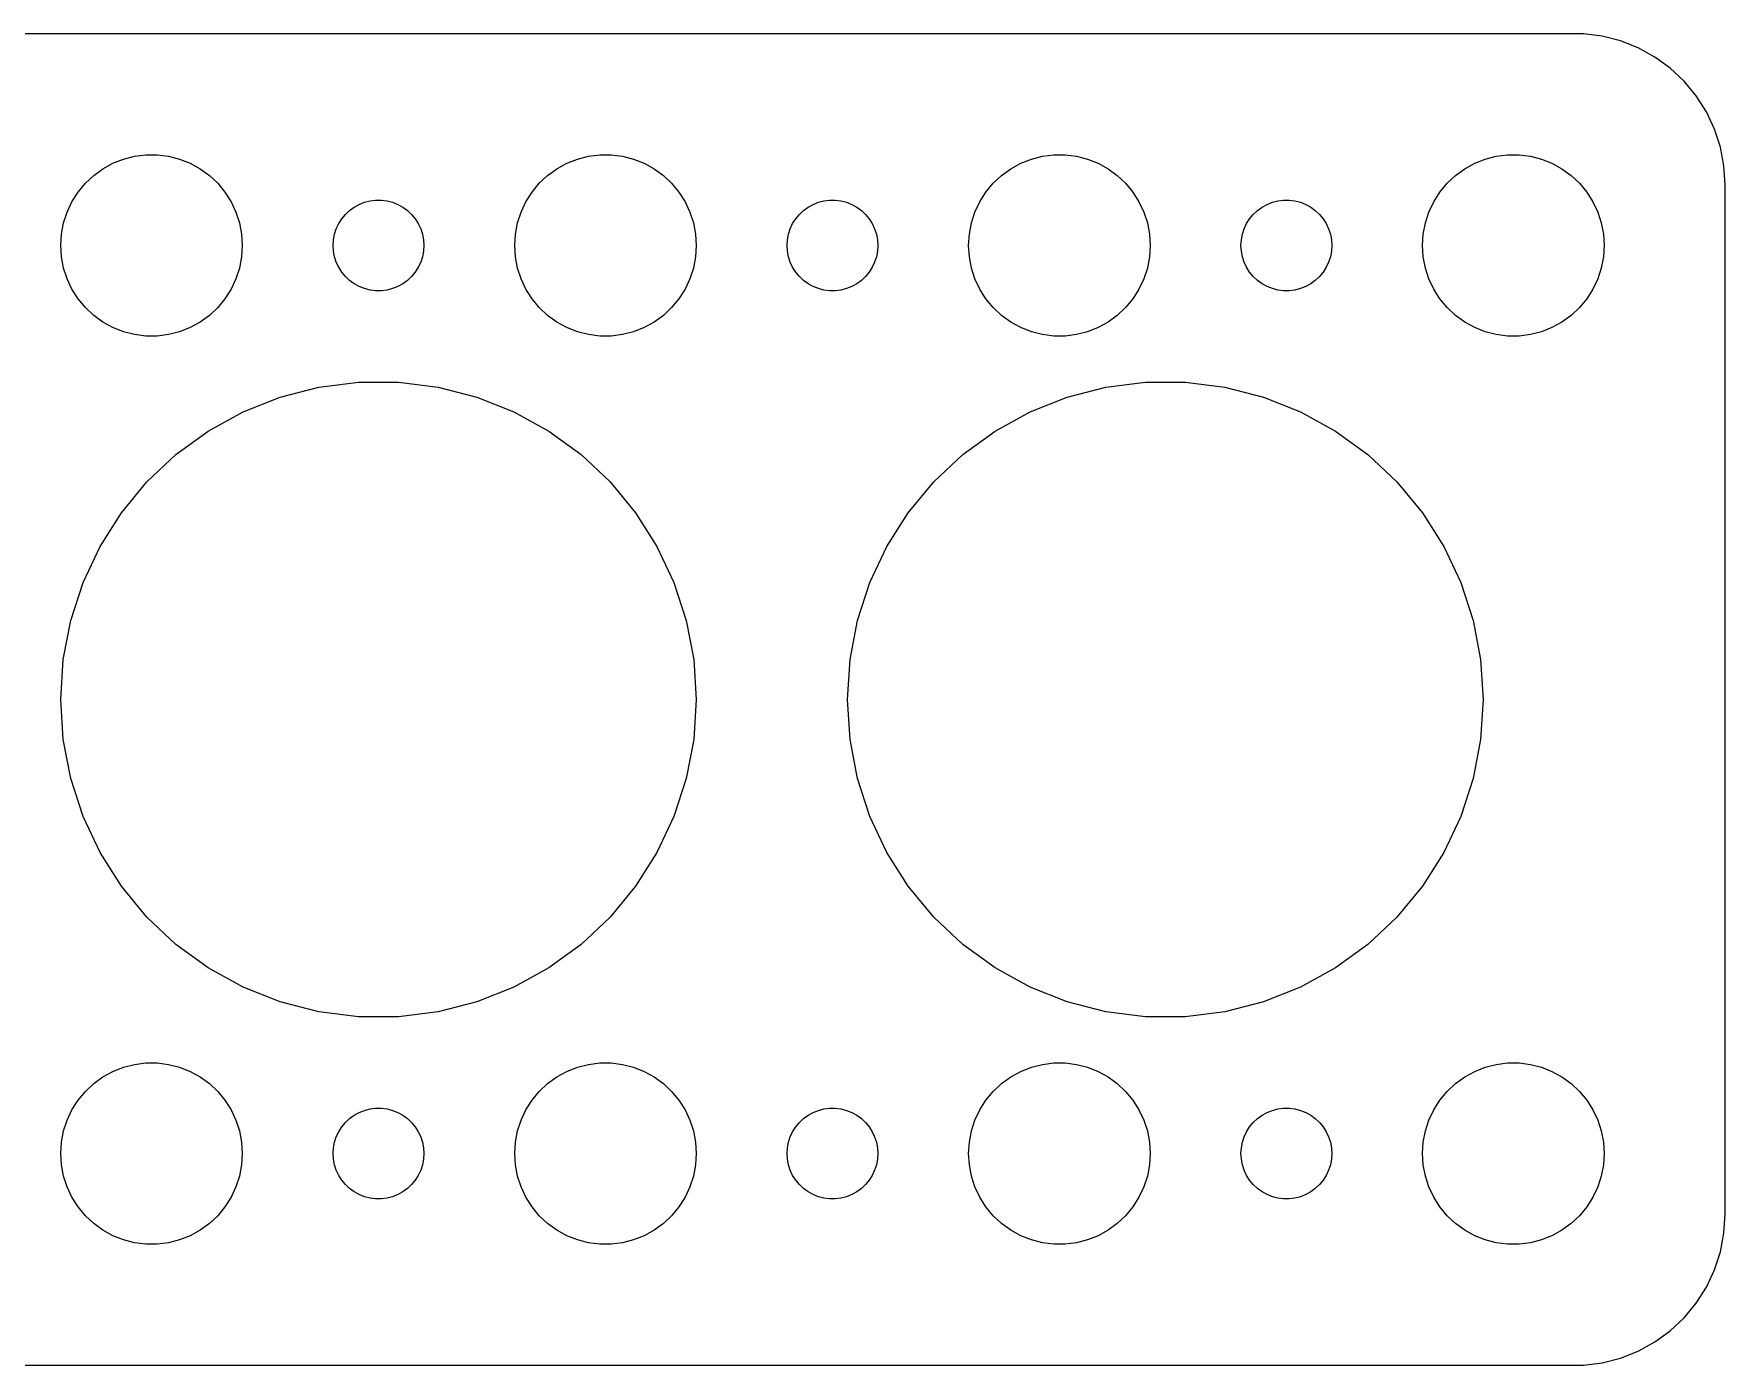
# Model space of a CAD drawing. Header units: metres. Extents: x -44.5 to 44.5, y 32 to 76.
# Drawn here: x -11.4 to 44.5, y 32 to 76 of the extents above; entities that cross this region are included whole.
import ezdxf

# ---------------------------------------------------------------- set-up
doc = ezdxf.new("R2010")
doc.units = ezdxf.units.M

msp = doc.modelspace()

# ---------------------------------------------------------------- linework, layer by layer
for p, q in [((39.8139, 75.9901), (-39.8139, 75.9901)), ((40.4369, 75.9114), (39.8139, 75.9901)), ((41.0451, 75.7553), (40.4369, 75.9114)), ((41.6289, 75.5241), (41.0451, 75.7553)), ((42.1791, 75.2216), (41.6289, 75.5241)), ((42.6871, 74.8526), (42.1791, 75.2216)), ((43.1448, 74.4227), (42.6871, 74.8526)), ((43.5451, 73.9389), (43.1448, 74.4227)), ((43.8815, 73.4088), (43.5451, 73.9389)), ((44.1489, 72.8406), (43.8815, 73.4088)), ((44.3429, 72.2434), (44.1489, 72.8406)), ((44.4606, 71.6267), (44.3429, 72.2434)), ((-9.10747, 71.533), (-8.77733, 71.7145)), ((-8.77733, 71.7145), (-8.42705, 71.8532)), ((-8.42705, 71.8532), (-8.06213, 71.9469)), ((-8.06213, 71.9469), (-7.68837, 71.9941)), ((-7.68837, 71.9941), (-7.31161, 71.9941)), ((-7.31161, 71.9941), (-6.93785, 71.9469)), ((-6.93785, 71.9469), (-6.57294, 71.8532)), ((-6.57294, 71.8532), (-6.22266, 71.7145)), ((-6.22266, 71.7145), (-5.89252, 71.533)), ((5.89252, 71.533), (6.22266, 71.7145)), ((6.22266, 71.7145), (6.57294, 71.8532)), ((6.57294, 71.8532), (6.93785, 71.9469)), ((6.93785, 71.9469), (7.31161, 71.9941)), ((7.31161, 71.9941), (7.68837, 71.9941)), ((7.68837, 71.9941), (8.06213, 71.9469)), ((8.06213, 71.9469), (8.42705, 71.8532)), ((8.42705, 71.8532), (8.77733, 71.7145)), ((8.77733, 71.7145), (9.10747, 71.533)), ((20.8925, 71.533), (21.2227, 71.7145)), ((21.2227, 71.7145), (21.5729, 71.8532)), ((21.5729, 71.8532), (21.9379, 71.9469)), ((21.9379, 71.9469), (22.3116, 71.9941)), ((22.3116, 71.9941), (22.6884, 71.9941)), ((22.6884, 71.9941), (23.0621, 71.9469)), ((23.0621, 71.9469), (23.427, 71.8532)), ((23.427, 71.8532), (23.7773, 71.7145)), ((23.7773, 71.7145), (24.1075, 71.533)), ((35.8925, 71.533), (36.2227, 71.7145)), ((36.2227, 71.7145), (36.5729, 71.8532)), ((36.5729, 71.8532), (36.9379, 71.9469)), ((36.9379, 71.9469), (37.3116, 71.9941)), ((37.3116, 71.9941), (37.6884, 71.9941)), ((37.6884, 71.9941), (38.0621, 71.9469)), ((38.0621, 71.9469), (38.427, 71.8532)), ((38.427, 71.8532), (38.7773, 71.7145)), ((38.7773, 71.7145), (39.1075, 71.533)), ((44.5, 71), (44.4606, 71.6267)), ((-9.92705, 70.7634), (-9.6869, 71.0536)), ((-9.6869, 71.0536), (-9.41226, 71.3115)), ((-9.41226, 71.3115), (-9.10747, 71.533)), ((-5.89252, 71.533), (-5.58772, 71.3115)), ((-5.58772, 71.3115), (-5.31308, 71.0536)), ((-5.31308, 71.0536), (-5.07294, 70.7634)), ((5.07294, 70.7634), (5.31308, 71.0536)), ((5.31308, 71.0536), (5.58772, 71.3115)), ((5.58772, 71.3115), (5.89252, 71.533)), ((9.10747, 71.533), (9.41226, 71.3115)), ((9.41226, 71.3115), (9.6869, 71.0536)), ((9.6869, 71.0536), (9.92705, 70.7634)), ((20.0729, 70.7634), (20.3131, 71.0536)), ((20.3131, 71.0536), (20.5877, 71.3115)), ((20.5877, 71.3115), (20.8925, 71.533)), ((24.1075, 71.533), (24.4123, 71.3115)), ((24.4123, 71.3115), (24.6869, 71.0536)), ((24.6869, 71.0536), (24.927, 70.7634)), ((35.0729, 70.7634), (35.3131, 71.0536)), ((35.3131, 71.0536), (35.5877, 71.3115)), ((35.5877, 71.3115), (35.8925, 71.533)), ((39.1075, 71.533), (39.4123, 71.3115)), ((39.4123, 71.3115), (39.6869, 71.0536)), ((39.6869, 71.0536), (39.927, 70.7634)), ((44.5, 37), (44.5, 71)), ((-10.2893, 70.1044), (-10.1289, 70.4453)), ((-10.1289, 70.4453), (-9.92705, 70.7634)), ((-5.07294, 70.7634), (-4.87108, 70.4453)), ((-4.87108, 70.4453), (-4.71066, 70.1044)), ((-0.63866, 70.3572), (-0.46352, 70.4266)), ((-0.46352, 70.4266), (-0.28107, 70.4734)), ((-0.28107, 70.4734), (-0.09418, 70.497)), ((-0.09418, 70.497), (0.09418, 70.497)), ((0.09418, 70.497), (0.28107, 70.4734)), ((0.28107, 70.4734), (0.46352, 70.4266)), ((0.46352, 70.4266), (0.63866, 70.3572)), ((4.71066, 70.1044), (4.87108, 70.4453)), ((4.87108, 70.4453), (5.07294, 70.7634)), ((9.92705, 70.7634), (10.1289, 70.4453)), ((10.1289, 70.4453), (10.2893, 70.1044)), ((14.3613, 70.3572), (14.5365, 70.4266)), ((14.5365, 70.4266), (14.7189, 70.4734)), ((14.7189, 70.4734), (14.9058, 70.497)), ((14.9058, 70.497), (15.0942, 70.497)), ((15.0942, 70.497), (15.2811, 70.4734)), ((15.2811, 70.4734), (15.4635, 70.4266)), ((15.4635, 70.4266), (15.6387, 70.3572)), ((19.7107, 70.1044), (19.8711, 70.4453)), ((19.8711, 70.4453), (20.0729, 70.7634)), ((24.927, 70.7634), (25.1289, 70.4453)), ((25.1289, 70.4453), (25.2893, 70.1044)), ((29.3613, 70.3572), (29.5365, 70.4266)), ((29.5365, 70.4266), (29.7189, 70.4734)), ((29.7189, 70.4734), (29.9058, 70.497)), ((29.9058, 70.497), (30.0942, 70.497)), ((30.0942, 70.497), (30.2811, 70.4734)), ((30.2811, 70.4734), (30.4635, 70.4266)), ((30.4635, 70.4266), (30.6387, 70.3572)), ((34.7107, 70.1044), (34.8711, 70.4453)), ((34.8711, 70.4453), (35.0729, 70.7634)), ((39.927, 70.7634), (40.1289, 70.4453)), ((40.1289, 70.4453), (40.2893, 70.1044)), ((-10.4057, 69.7461), (-10.2893, 70.1044)), ((-4.71066, 70.1044), (-4.59424, 69.7461)), ((-1.31445, 69.7226), (-1.21352, 69.8817)), ((-1.21352, 69.8817), (-1.09344, 70.0268)), ((-1.09344, 70.0268), (-0.95613, 70.1558)), ((-0.95613, 70.1558), (-0.80373, 70.2665)), ((-0.80373, 70.2665), (-0.63866, 70.3572)), ((0.63866, 70.3572), (0.80373, 70.2665)), ((0.80373, 70.2665), (0.95613, 70.1558)), ((0.95613, 70.1558), (1.09344, 70.0268)), ((1.09344, 70.0268), (1.21352, 69.8817)), ((1.21352, 69.8817), (1.31445, 69.7226)), ((4.59424, 69.7461), (4.71066, 70.1044)), ((10.2893, 70.1044), (10.4057, 69.7461)), ((13.6855, 69.7226), (13.7865, 69.8817)), ((13.7865, 69.8817), (13.9065, 70.0268)), ((13.9065, 70.0268), (14.0439, 70.1558)), ((14.0439, 70.1558), (14.1963, 70.2665)), ((14.1963, 70.2665), (14.3613, 70.3572)), ((15.6387, 70.3572), (15.8037, 70.2665)), ((15.8037, 70.2665), (15.9561, 70.1558)), ((15.9561, 70.1558), (16.0934, 70.0268)), ((16.0934, 70.0268), (16.2135, 69.8817)), ((16.2135, 69.8817), (16.3145, 69.7226)), ((19.5942, 69.7461), (19.7107, 70.1044)), ((25.2893, 70.1044), (25.4057, 69.7461)), ((28.6855, 69.7226), (28.7865, 69.8817)), ((28.7865, 69.8817), (28.9065, 70.0268)), ((28.9065, 70.0268), (29.0439, 70.1558)), ((29.0439, 70.1558), (29.1963, 70.2665)), ((29.1963, 70.2665), (29.3613, 70.3572)), ((30.6387, 70.3572), (30.8037, 70.2665)), ((30.8037, 70.2665), (30.9561, 70.1558)), ((30.9561, 70.1558), (31.0934, 70.0268)), ((31.0934, 70.0268), (31.2135, 69.8817)), ((31.2135, 69.8817), (31.3145, 69.7226)), ((34.5942, 69.7461), (34.7107, 70.1044)), ((40.2893, 70.1044), (40.4057, 69.7461)), ((-10.5, 69), (-10.4763, 69.376)), ((-10.4763, 69.376), (-10.4057, 69.7461)), ((-4.59424, 69.7461), (-4.52365, 69.376)), ((-4.52365, 69.376), (-4.5, 69)), ((-1.48816, 69.188), (-1.45287, 69.373)), ((-1.45287, 69.373), (-1.39465, 69.5522)), ((-1.39465, 69.5522), (-1.31445, 69.7226)), ((1.31445, 69.7226), (1.39465, 69.5522)), ((1.39465, 69.5522), (1.45287, 69.373)), ((1.45287, 69.373), (1.48816, 69.188)), ((4.5, 69), (4.52365, 69.376)), ((4.52365, 69.376), (4.59424, 69.7461)), ((10.4057, 69.7461), (10.4763, 69.376)), ((10.4763, 69.376), (10.5, 69)), ((13.5118, 69.188), (13.5471, 69.373)), ((13.5471, 69.373), (13.6053, 69.5522)), ((13.6053, 69.5522), (13.6855, 69.7226)), ((16.3145, 69.7226), (16.3947, 69.5522)), ((16.3947, 69.5522), (16.4529, 69.373)), ((16.4529, 69.373), (16.4882, 69.188)), ((19.5, 69), (19.5237, 69.376)), ((19.5237, 69.376), (19.5942, 69.7461)), ((25.4057, 69.7461), (25.4763, 69.376)), ((25.4763, 69.376), (25.5, 69)), ((28.5118, 69.188), (28.5471, 69.373)), ((28.5471, 69.373), (28.6053, 69.5522)), ((28.6053, 69.5522), (28.6855, 69.7226)), ((31.3145, 69.7226), (31.3947, 69.5522)), ((31.3947, 69.5522), (31.4529, 69.373)), ((31.4529, 69.373), (31.4882, 69.188)), ((34.5, 69), (34.5237, 69.376)), ((34.5237, 69.376), (34.5942, 69.7461)), ((40.4057, 69.7461), (40.4763, 69.376)), ((40.4763, 69.376), (40.5, 69)), ((-10.4763, 68.624), (-10.5, 69)), ((-4.5, 69), (-4.52365, 68.624)), ((-1.5, 69), (-1.48816, 69.188)), ((-1.48816, 68.812), (-1.5, 69)), ((-1.45287, 68.627), (-1.48816, 68.812)), ((1.48816, 68.812), (1.45287, 68.627)), ((1.48816, 69.188), (1.5, 69)), ((1.5, 69), (1.48816, 68.812)), ((4.52365, 68.624), (4.5, 69)), ((10.5, 69), (10.4763, 68.624)), ((13.5, 69), (13.5118, 69.188)), ((13.5118, 68.812), (13.5, 69)), ((13.5471, 68.627), (13.5118, 68.812)), ((16.4882, 68.812), (16.4529, 68.627)), ((16.4882, 69.188), (16.5, 69)), ((16.5, 69), (16.4882, 68.812)), ((19.5237, 68.624), (19.5, 69)), ((25.5, 69), (25.4763, 68.624)), ((28.5, 69), (28.5118, 69.188)), ((28.5118, 68.812), (28.5, 69)), ((28.5471, 68.627), (28.5118, 68.812)), ((31.4882, 68.812), (31.4529, 68.627)), ((31.4882, 69.188), (31.5, 69)), ((31.5, 69), (31.4882, 68.812)), ((34.5237, 68.624), (34.5, 69)), ((40.5, 69), (40.4763, 68.624)), ((-10.4057, 68.2539), (-10.4763, 68.624)), ((-10.2893, 67.8956), (-10.4057, 68.2539)), ((-4.59424, 68.2539), (-4.71066, 67.8956)), ((-4.52365, 68.624), (-4.59424, 68.2539)), ((-1.39465, 68.4478), (-1.45287, 68.627)), ((-1.31445, 68.2774), (-1.39465, 68.4478)), ((-1.21352, 68.1183), (-1.31445, 68.2774)), ((1.31445, 68.2774), (1.21352, 68.1183)), ((1.39465, 68.4478), (1.31445, 68.2774)), ((1.45287, 68.627), (1.39465, 68.4478)), ((4.59424, 68.2539), (4.52365, 68.624)), ((4.71066, 67.8956), (4.59424, 68.2539)), ((10.4057, 68.2539), (10.2893, 67.8956)), ((10.4763, 68.624), (10.4057, 68.2539)), ((13.6053, 68.4478), (13.5471, 68.627)), ((13.6855, 68.2774), (13.6053, 68.4478)), ((13.7865, 68.1183), (13.6855, 68.2774)), ((16.3145, 68.2774), (16.2135, 68.1183)), ((16.3947, 68.4478), (16.3145, 68.2774)), ((16.4529, 68.627), (16.3947, 68.4478)), ((19.5942, 68.2539), (19.5237, 68.624)), ((19.7107, 67.8956), (19.5942, 68.2539)), ((25.4057, 68.2539), (25.2893, 67.8956)), ((25.4763, 68.624), (25.4057, 68.2539)), ((28.6053, 68.4478), (28.5471, 68.627)), ((28.6855, 68.2774), (28.6053, 68.4478)), ((28.7865, 68.1183), (28.6855, 68.2774)), ((31.3145, 68.2774), (31.2135, 68.1183)), ((31.3947, 68.4478), (31.3145, 68.2774)), ((31.4529, 68.627), (31.3947, 68.4478)), ((34.5942, 68.2539), (34.5237, 68.624)), ((34.7107, 67.8956), (34.5942, 68.2539)), ((40.4057, 68.2539), (40.2893, 67.8956)), ((40.4763, 68.624), (40.4057, 68.2539)), ((-10.1289, 67.5547), (-10.2893, 67.8956)), ((-4.71066, 67.8956), (-4.87108, 67.5547)), ((-1.09344, 67.9732), (-1.21352, 68.1183)), ((-0.95613, 67.8442), (-1.09344, 67.9732)), ((-0.80373, 67.7335), (-0.95613, 67.8442)), ((-0.63866, 67.6427), (-0.80373, 67.7335)), ((-0.46352, 67.5734), (-0.63866, 67.6427)), ((0.63866, 67.6427), (0.46352, 67.5734)), ((0.80373, 67.7335), (0.63866, 67.6427)), ((0.95613, 67.8442), (0.80373, 67.7335)), ((1.09344, 67.9732), (0.95613, 67.8442)), ((1.21352, 68.1183), (1.09344, 67.9732)), ((4.87108, 67.5547), (4.71066, 67.8956)), ((10.2893, 67.8956), (10.1289, 67.5547)), ((13.9065, 67.9732), (13.7865, 68.1183)), ((14.0439, 67.8442), (13.9065, 67.9732)), ((14.1963, 67.7335), (14.0439, 67.8442)), ((14.3613, 67.6427), (14.1963, 67.7335)), ((14.5365, 67.5734), (14.3613, 67.6427)), ((15.6387, 67.6427), (15.4635, 67.5734)), ((15.8037, 67.7335), (15.6387, 67.6427)), ((15.9561, 67.8442), (15.8037, 67.7335)), ((16.0934, 67.9732), (15.9561, 67.8442)), ((16.2135, 68.1183), (16.0934, 67.9732)), ((19.8711, 67.5547), (19.7107, 67.8956)), ((25.2893, 67.8956), (25.1289, 67.5547)), ((28.9065, 67.9732), (28.7865, 68.1183)), ((29.0439, 67.8442), (28.9065, 67.9732)), ((29.1963, 67.7335), (29.0439, 67.8442)), ((29.3613, 67.6427), (29.1963, 67.7335)), ((29.5365, 67.5734), (29.3613, 67.6427)), ((30.6387, 67.6427), (30.4635, 67.5734)), ((30.8037, 67.7335), (30.6387, 67.6427)), ((30.9561, 67.8442), (30.8037, 67.7335)), ((31.0934, 67.9732), (30.9561, 67.8442)), ((31.2135, 68.1183), (31.0934, 67.9732)), ((34.8711, 67.5547), (34.7107, 67.8956)), ((40.2893, 67.8956), (40.1289, 67.5547)), ((-9.92705, 67.2366), (-10.1289, 67.5547)), ((-9.6869, 66.9464), (-9.92705, 67.2366)), ((-5.07294, 67.2366), (-5.31308, 66.9464)), ((-4.87108, 67.5547), (-5.07294, 67.2366)), ((-0.28107, 67.5266), (-0.46352, 67.5734)), ((-0.09418, 67.5029), (-0.28107, 67.5266)), ((0.09418, 67.5029), (-0.09418, 67.5029)), ((0.28107, 67.5266), (0.09418, 67.5029)), ((0.46352, 67.5734), (0.28107, 67.5266)), ((5.07294, 67.2366), (4.87108, 67.5547)), ((5.31308, 66.9464), (5.07294, 67.2366)), ((9.92705, 67.2366), (9.6869, 66.9464)), ((10.1289, 67.5547), (9.92705, 67.2366)), ((14.7189, 67.5266), (14.5365, 67.5734)), ((14.9058, 67.5029), (14.7189, 67.5266)), ((15.0942, 67.5029), (14.9058, 67.5029)), ((15.2811, 67.5266), (15.0942, 67.5029)), ((15.4635, 67.5734), (15.2811, 67.5266)), ((20.0729, 67.2366), (19.8711, 67.5547)), ((20.3131, 66.9464), (20.0729, 67.2366)), ((24.927, 67.2366), (24.6869, 66.9464)), ((25.1289, 67.5547), (24.927, 67.2366)), ((29.7189, 67.5266), (29.5365, 67.5734)), ((29.9058, 67.5029), (29.7189, 67.5266)), ((30.0942, 67.5029), (29.9058, 67.5029)), ((30.2811, 67.5266), (30.0942, 67.5029)), ((30.4635, 67.5734), (30.2811, 67.5266)), ((35.0729, 67.2366), (34.8711, 67.5547)), ((35.3131, 66.9464), (35.0729, 67.2366)), ((39.927, 67.2366), (39.6869, 66.9464)), ((40.1289, 67.5547), (39.927, 67.2366)), ((-9.41226, 66.6884), (-9.6869, 66.9464)), ((-9.10747, 66.467), (-9.41226, 66.6884)), ((-5.58772, 66.6884), (-5.89252, 66.467)), ((-5.31308, 66.9464), (-5.58772, 66.6884)), ((5.58772, 66.6884), (5.31308, 66.9464)), ((5.89252, 66.467), (5.58772, 66.6884)), ((9.41226, 66.6884), (9.10747, 66.467)), ((9.6869, 66.9464), (9.41226, 66.6884)), ((20.5877, 66.6884), (20.3131, 66.9464)), ((20.8925, 66.467), (20.5877, 66.6884)), ((24.4123, 66.6884), (24.1075, 66.467)), ((24.6869, 66.9464), (24.4123, 66.6884)), ((35.5877, 66.6884), (35.3131, 66.9464)), ((35.8925, 66.467), (35.5877, 66.6884)), ((39.4123, 66.6884), (39.1075, 66.467)), ((39.6869, 66.9464), (39.4123, 66.6884)), ((-8.77733, 66.2855), (-9.10747, 66.467)), ((-8.42705, 66.1468), (-8.77733, 66.2855)), ((-8.06213, 66.0531), (-8.42705, 66.1468)), ((-7.68837, 66.0059), (-8.06213, 66.0531)), ((-7.31161, 66.0059), (-7.68837, 66.0059)), ((-6.93785, 66.0531), (-7.31161, 66.0059)), ((-6.57294, 66.1468), (-6.93785, 66.0531)), ((-6.22266, 66.2855), (-6.57294, 66.1468)), ((-5.89252, 66.467), (-6.22266, 66.2855)), ((6.22266, 66.2855), (5.89252, 66.467)), ((6.57294, 66.1468), (6.22266, 66.2855)), ((6.93785, 66.0531), (6.57294, 66.1468)), ((7.31161, 66.0059), (6.93785, 66.0531)), ((7.68837, 66.0059), (7.31161, 66.0059)), ((8.06213, 66.0531), (7.68837, 66.0059)), ((8.42705, 66.1468), (8.06213, 66.0531)), ((8.77733, 66.2855), (8.42705, 66.1468)), ((9.10747, 66.467), (8.77733, 66.2855)), ((21.2227, 66.2855), (20.8925, 66.467)), ((21.5729, 66.1468), (21.2227, 66.2855)), ((21.9379, 66.0531), (21.5729, 66.1468)), ((22.3116, 66.0059), (21.9379, 66.0531)), ((22.6884, 66.0059), (22.3116, 66.0059)), ((23.0621, 66.0531), (22.6884, 66.0059)), ((23.427, 66.1468), (23.0621, 66.0531)), ((23.7773, 66.2855), (23.427, 66.1468)), ((24.1075, 66.467), (23.7773, 66.2855)), ((36.2227, 66.2855), (35.8925, 66.467)), ((36.5729, 66.1468), (36.2227, 66.2855)), ((36.9379, 66.0531), (36.5729, 66.1468)), ((37.3116, 66.0059), (36.9379, 66.0531)), ((37.6884, 66.0059), (37.3116, 66.0059)), ((38.0621, 66.0531), (37.6884, 66.0059)), ((38.427, 66.1468), (38.0621, 66.0531)), ((38.7773, 66.2855), (38.427, 66.1468)), ((39.1075, 66.467), (38.7773, 66.2855)), ((-3.24467, 63.9861), (-1.9675, 64.314)), ((-1.9675, 64.314), (-0.65929, 64.4793)), ((-0.65929, 64.4793), (0.65929, 64.4793)), ((0.65929, 64.4793), (1.9675, 64.314)), ((1.9675, 64.314), (3.24467, 63.9861)), ((22.7553, 63.9861), (24.0325, 64.314)), ((24.0325, 64.314), (25.3407, 64.4793)), ((25.3407, 64.4793), (26.6593, 64.4793)), ((26.6593, 64.4793), (27.9675, 64.314)), ((27.9675, 64.314), (29.2447, 63.9861)), ((-4.47067, 63.5007), (-3.24467, 63.9861)), ((3.24467, 63.9861), (4.47067, 63.5007)), ((21.5293, 63.5007), (22.7553, 63.9861)), ((29.2447, 63.9861), (30.4707, 63.5007)), ((-5.62617, 62.8654), (-4.47067, 63.5007)), ((4.47067, 63.5007), (5.62617, 62.8654)), ((20.3738, 62.8654), (21.5293, 63.5007)), ((30.4707, 63.5007), (31.6262, 62.8654)), ((-6.69295, 62.0904), (-5.62617, 62.8654)), ((5.62617, 62.8654), (6.69295, 62.0904)), ((19.307, 62.0904), (20.3738, 62.8654)), ((31.6262, 62.8654), (32.6929, 62.0904)), ((-7.65416, 61.1877), (-6.69295, 62.0904)), ((6.69295, 62.0904), (7.65416, 61.1877)), ((18.3458, 61.1877), (19.307, 62.0904)), ((32.6929, 62.0904), (33.6542, 61.1877)), ((-8.49467, 60.1717), (-7.65416, 61.1877)), ((7.65416, 61.1877), (8.49467, 60.1717)), ((17.5053, 60.1717), (18.3458, 61.1877)), ((33.6542, 61.1877), (34.4947, 60.1717)), ((-9.20122, 59.0584), (-8.49467, 60.1717)), ((8.49467, 60.1717), (9.20122, 59.0584)), ((16.7988, 59.0584), (17.5053, 60.1717)), ((34.4947, 60.1717), (35.2012, 59.0584)), ((-9.76265, 57.8653), (-9.20122, 59.0584)), ((9.20122, 59.0584), (9.76265, 57.8653)), ((16.2373, 57.8653), (16.7988, 59.0584)), ((35.2012, 59.0584), (35.7626, 57.8653)), ((-10.1701, 56.6112), (-9.76265, 57.8653)), ((9.76265, 57.8653), (10.1701, 56.6112)), ((15.8299, 56.6112), (16.2373, 57.8653)), ((35.7626, 57.8653), (36.1701, 56.6112)), ((-10.4172, 55.316), (-10.1701, 56.6112)), ((10.1701, 56.6112), (10.4172, 55.316)), ((15.5828, 55.316), (15.8299, 56.6112)), ((36.1701, 56.6112), (36.4172, 55.316)), ((-10.5, 54), (-10.4172, 55.316)), ((10.4172, 55.316), (10.5, 54)), ((15.5, 54), (15.5828, 55.316)), ((36.4172, 55.316), (36.5, 54)), ((-10.4172, 52.684), (-10.5, 54)), ((10.5, 54), (10.4172, 52.684)), ((15.5828, 52.684), (15.5, 54)), ((36.5, 54), (36.4172, 52.684)), ((-10.1701, 51.3888), (-10.4172, 52.684)), ((10.4172, 52.684), (10.1701, 51.3888)), ((15.8299, 51.3888), (15.5828, 52.684)), ((36.4172, 52.684), (36.1701, 51.3888)), ((-9.76265, 50.1347), (-10.1701, 51.3888)), ((10.1701, 51.3888), (9.76265, 50.1347)), ((16.2373, 50.1347), (15.8299, 51.3888)), ((36.1701, 51.3888), (35.7626, 50.1347)), ((-9.20122, 48.9416), (-9.76265, 50.1347)), ((9.76265, 50.1347), (9.20122, 48.9416)), ((16.7988, 48.9416), (16.2373, 50.1347)), ((35.7626, 50.1347), (35.2012, 48.9416)), ((-8.49467, 47.8283), (-9.20122, 48.9416)), ((9.20122, 48.9416), (8.49467, 47.8283)), ((17.5053, 47.8283), (16.7988, 48.9416)), ((35.2012, 48.9416), (34.4947, 47.8283)), ((-7.65416, 46.8123), (-8.49467, 47.8283)), ((8.49467, 47.8283), (7.65416, 46.8123)), ((18.3458, 46.8123), (17.5053, 47.8283)), ((34.4947, 47.8283), (33.6542, 46.8123)), ((-6.69295, 45.9096), (-7.65416, 46.8123)), ((7.65416, 46.8123), (6.69295, 45.9096)), ((19.307, 45.9096), (18.3458, 46.8123)), ((33.6542, 46.8123), (32.6929, 45.9096)), ((-5.62617, 45.1346), (-6.69295, 45.9096)), ((6.69295, 45.9096), (5.62617, 45.1346)), ((20.3738, 45.1346), (19.307, 45.9096)), ((32.6929, 45.9096), (31.6262, 45.1346)), ((-4.47067, 44.4993), (-5.62617, 45.1346)), ((5.62617, 45.1346), (4.47067, 44.4993)), ((21.5293, 44.4993), (20.3738, 45.1346)), ((31.6262, 45.1346), (30.4707, 44.4993)), ((-3.24467, 44.0139), (-4.47067, 44.4993)), ((4.47067, 44.4993), (3.24467, 44.0139)), ((22.7553, 44.0139), (21.5293, 44.4993)), ((30.4707, 44.4993), (29.2447, 44.0139)), ((-1.9675, 43.686), (-3.24467, 44.0139)), ((-0.65929, 43.5207), (-1.9675, 43.686)), ((1.9675, 43.686), (0.65929, 43.5207)), ((3.24467, 44.0139), (1.9675, 43.686)), ((24.0325, 43.686), (22.7553, 44.0139)), ((25.3407, 43.5207), (24.0325, 43.686)), ((27.9675, 43.686), (26.6593, 43.5207)), ((29.2447, 44.0139), (27.9675, 43.686)), ((0.65929, 43.5207), (-0.65929, 43.5207)), ((26.6593, 43.5207), (25.3407, 43.5207)), ((-8.42705, 41.8532), (-8.06213, 41.9469)), ((-8.06213, 41.9469), (-7.68837, 41.9941)), ((-7.68837, 41.9941), (-7.31161, 41.9941)), ((-7.31161, 41.9941), (-6.93785, 41.9469)), ((-6.93785, 41.9469), (-6.57294, 41.8532)), ((6.57294, 41.8532), (6.93785, 41.9469)), ((6.93785, 41.9469), (7.31161, 41.9941)), ((7.31161, 41.9941), (7.68837, 41.9941)), ((7.68837, 41.9941), (8.06213, 41.9469)), ((8.06213, 41.9469), (8.42705, 41.8532)), ((21.5729, 41.8532), (21.9379, 41.9469)), ((21.9379, 41.9469), (22.3116, 41.9941)), ((22.3116, 41.9941), (22.6884, 41.9941)), ((22.6884, 41.9941), (23.0621, 41.9469)), ((23.0621, 41.9469), (23.427, 41.8532)), ((36.5729, 41.8532), (36.9379, 41.9469)), ((36.9379, 41.9469), (37.3116, 41.9941)), ((37.3116, 41.9941), (37.6884, 41.9941)), ((37.6884, 41.9941), (38.0621, 41.9469)), ((38.0621, 41.9469), (38.427, 41.8532)), ((-9.41226, 41.3116), (-9.10747, 41.533)), ((-9.10747, 41.533), (-8.77733, 41.7145)), ((-8.77733, 41.7145), (-8.42705, 41.8532)), ((-6.57294, 41.8532), (-6.22266, 41.7145)), ((-6.22266, 41.7145), (-5.89252, 41.533)), ((-5.89252, 41.533), (-5.58772, 41.3116)), ((5.58772, 41.3116), (5.89252, 41.533)), ((5.89252, 41.533), (6.22266, 41.7145)), ((6.22266, 41.7145), (6.57294, 41.8532)), ((8.42705, 41.8532), (8.77733, 41.7145)), ((8.77733, 41.7145), (9.10747, 41.533)), ((9.10747, 41.533), (9.41226, 41.3116)), ((20.5877, 41.3116), (20.8925, 41.533)), ((20.8925, 41.533), (21.2227, 41.7145)), ((21.2227, 41.7145), (21.5729, 41.8532)), ((23.427, 41.8532), (23.7773, 41.7145)), ((23.7773, 41.7145), (24.1075, 41.533)), ((24.1075, 41.533), (24.4123, 41.3116)), ((35.5877, 41.3116), (35.8925, 41.533)), ((35.8925, 41.533), (36.2227, 41.7145)), ((36.2227, 41.7145), (36.5729, 41.8532)), ((38.427, 41.8532), (38.7773, 41.7145)), ((38.7773, 41.7145), (39.1075, 41.533)), ((39.1075, 41.533), (39.4123, 41.3116)), ((-9.92705, 40.7634), (-9.6869, 41.0536)), ((-9.6869, 41.0536), (-9.41226, 41.3116)), ((-5.58772, 41.3116), (-5.31308, 41.0536)), ((-5.31308, 41.0536), (-5.07294, 40.7634)), ((5.07294, 40.7634), (5.31308, 41.0536)), ((5.31308, 41.0536), (5.58772, 41.3116)), ((9.41226, 41.3116), (9.6869, 41.0536)), ((9.6869, 41.0536), (9.92705, 40.7634)), ((20.0729, 40.7634), (20.3131, 41.0536)), ((20.3131, 41.0536), (20.5877, 41.3116)), ((24.4123, 41.3116), (24.6869, 41.0536)), ((24.6869, 41.0536), (24.927, 40.7634)), ((35.0729, 40.7634), (35.3131, 41.0536)), ((35.3131, 41.0536), (35.5877, 41.3116)), ((39.4123, 41.3116), (39.6869, 41.0536)), ((39.6869, 41.0536), (39.927, 40.7634)), ((-10.2893, 40.1044), (-10.1289, 40.4453)), ((-10.1289, 40.4453), (-9.92705, 40.7634)), ((-5.07294, 40.7634), (-4.87108, 40.4453)), ((-4.87108, 40.4453), (-4.71066, 40.1044)), ((-0.95613, 40.1558), (-0.80373, 40.2665)), ((-0.80373, 40.2665), (-0.63866, 40.3573)), ((-0.63866, 40.3573), (-0.46352, 40.4266)), ((-0.46352, 40.4266), (-0.28107, 40.4734)), ((-0.28107, 40.4734), (-0.09418, 40.4971)), ((-0.09418, 40.4971), (0.09418, 40.4971)), ((0.09418, 40.4971), (0.28107, 40.4734)), ((0.28107, 40.4734), (0.46352, 40.4266)), ((0.46352, 40.4266), (0.63866, 40.3573)), ((0.63866, 40.3573), (0.80373, 40.2665)), ((0.80373, 40.2665), (0.95613, 40.1558)), ((4.71066, 40.1044), (4.87108, 40.4453)), ((4.87108, 40.4453), (5.07294, 40.7634)), ((9.92705, 40.7634), (10.1289, 40.4453)), ((10.1289, 40.4453), (10.2893, 40.1044)), ((14.0439, 40.1558), (14.1963, 40.2665)), ((14.1963, 40.2665), (14.3613, 40.3573)), ((14.3613, 40.3573), (14.5365, 40.4266)), ((14.5365, 40.4266), (14.7189, 40.4734)), ((14.7189, 40.4734), (14.9058, 40.4971)), ((14.9058, 40.4971), (15.0942, 40.4971)), ((15.0942, 40.4971), (15.2811, 40.4734)), ((15.2811, 40.4734), (15.4635, 40.4266)), ((15.4635, 40.4266), (15.6387, 40.3573)), ((15.6387, 40.3573), (15.8037, 40.2665)), ((15.8037, 40.2665), (15.9561, 40.1558)), ((19.7107, 40.1044), (19.8711, 40.4453)), ((19.8711, 40.4453), (20.0729, 40.7634)), ((24.927, 40.7634), (25.1289, 40.4453)), ((25.1289, 40.4453), (25.2893, 40.1044)), ((29.0439, 40.1558), (29.1963, 40.2665)), ((29.1963, 40.2665), (29.3613, 40.3573)), ((29.3613, 40.3573), (29.5365, 40.4266)), ((29.5365, 40.4266), (29.7189, 40.4734)), ((29.7189, 40.4734), (29.9058, 40.4971)), ((29.9058, 40.4971), (30.0942, 40.4971)), ((30.0942, 40.4971), (30.2811, 40.4734)), ((30.2811, 40.4734), (30.4635, 40.4266)), ((30.4635, 40.4266), (30.6387, 40.3573)), ((30.6387, 40.3573), (30.8037, 40.2665)), ((30.8037, 40.2665), (30.9561, 40.1558)), ((34.7107, 40.1044), (34.8711, 40.4453)), ((34.8711, 40.4453), (35.0729, 40.7634)), ((39.927, 40.7634), (40.1289, 40.4453)), ((40.1289, 40.4453), (40.2893, 40.1044)), ((-10.4763, 39.376), (-10.4057, 39.7461)), ((-10.4057, 39.7461), (-10.2893, 40.1044)), ((-4.71066, 40.1044), (-4.59424, 39.7461)), ((-4.59424, 39.7461), (-4.52365, 39.376)), ((-1.39465, 39.5522), (-1.31445, 39.7226)), ((-1.31445, 39.7226), (-1.21352, 39.8817)), ((-1.21352, 39.8817), (-1.09344, 40.0268)), ((-1.09344, 40.0268), (-0.95613, 40.1558)), ((0.95613, 40.1558), (1.09344, 40.0268)), ((1.09344, 40.0268), (1.21352, 39.8817)), ((1.21352, 39.8817), (1.31445, 39.7226)), ((1.31445, 39.7226), (1.39465, 39.5522)), ((4.52365, 39.376), (4.59424, 39.7461)), ((4.59424, 39.7461), (4.71066, 40.1044)), ((10.2893, 40.1044), (10.4057, 39.7461)), ((10.4057, 39.7461), (10.4763, 39.376)), ((13.6053, 39.5522), (13.6855, 39.7226)), ((13.6855, 39.7226), (13.7865, 39.8817)), ((13.7865, 39.8817), (13.9065, 40.0268)), ((13.9065, 40.0268), (14.0439, 40.1558)), ((15.9561, 40.1558), (16.0934, 40.0268)), ((16.0934, 40.0268), (16.2135, 39.8817)), ((16.2135, 39.8817), (16.3145, 39.7226)), ((16.3145, 39.7226), (16.3947, 39.5522)), ((19.5237, 39.376), (19.5942, 39.7461)), ((19.5942, 39.7461), (19.7107, 40.1044)), ((25.2893, 40.1044), (25.4057, 39.7461)), ((25.4057, 39.7461), (25.4763, 39.376)), ((28.6053, 39.5522), (28.6855, 39.7226)), ((28.6855, 39.7226), (28.7865, 39.8817)), ((28.7865, 39.8817), (28.9065, 40.0268)), ((28.9065, 40.0268), (29.0439, 40.1558)), ((30.9561, 40.1558), (31.0934, 40.0268)), ((31.0934, 40.0268), (31.2135, 39.8817)), ((31.2135, 39.8817), (31.3145, 39.7226)), ((31.3145, 39.7226), (31.3947, 39.5522)), ((34.5237, 39.376), (34.5942, 39.7461)), ((34.5942, 39.7461), (34.7107, 40.1044)), ((40.2893, 40.1044), (40.4057, 39.7461)), ((40.4057, 39.7461), (40.4763, 39.376)), ((-10.5, 39), (-10.4763, 39.376)), ((-4.52365, 39.376), (-4.5, 39)), ((-1.5, 39), (-1.48816, 39.188)), ((-1.48816, 39.188), (-1.45287, 39.373)), ((-1.45287, 39.373), (-1.39465, 39.5522)), ((1.39465, 39.5522), (1.45287, 39.373)), ((1.45287, 39.373), (1.48816, 39.188)), ((1.48816, 39.188), (1.5, 39)), ((4.5, 39), (4.52365, 39.376)), ((10.4763, 39.376), (10.5, 39)), ((13.5, 39), (13.5118, 39.188)), ((13.5118, 39.188), (13.5471, 39.373)), ((13.5471, 39.373), (13.6053, 39.5522)), ((16.3947, 39.5522), (16.4529, 39.373)), ((16.4529, 39.373), (16.4882, 39.188)), ((16.4882, 39.188), (16.5, 39)), ((19.5, 39), (19.5237, 39.376)), ((25.4763, 39.376), (25.5, 39)), ((28.5, 39), (28.5118, 39.188)), ((28.5118, 39.188), (28.5471, 39.373)), ((28.5471, 39.373), (28.6053, 39.5522)), ((31.3947, 39.5522), (31.4529, 39.373)), ((31.4529, 39.373), (31.4882, 39.188)), ((31.4882, 39.188), (31.5, 39)), ((34.5, 39), (34.5237, 39.376)), ((40.4763, 39.376), (40.5, 39)), ((-10.4763, 38.624), (-10.5, 39)), ((-10.4057, 38.2539), (-10.4763, 38.624)), ((-4.52365, 38.624), (-4.59424, 38.2539)), ((-4.5, 39), (-4.52365, 38.624)), ((-1.48816, 38.812), (-1.5, 39)), ((-1.45287, 38.627), (-1.48816, 38.812)), ((-1.39465, 38.4478), (-1.45287, 38.627)), ((1.45287, 38.627), (1.39465, 38.4478)), ((1.48816, 38.812), (1.45287, 38.627)), ((1.5, 39), (1.48816, 38.812)), ((4.52365, 38.624), (4.5, 39)), ((4.59424, 38.2539), (4.52365, 38.624)), ((10.4763, 38.624), (10.4057, 38.2539)), ((10.5, 39), (10.4763, 38.624)), ((13.5118, 38.812), (13.5, 39)), ((13.5471, 38.627), (13.5118, 38.812)), ((13.6053, 38.4478), (13.5471, 38.627)), ((16.4529, 38.627), (16.3947, 38.4478)), ((16.4882, 38.812), (16.4529, 38.627)), ((16.5, 39), (16.4882, 38.812)), ((19.5237, 38.624), (19.5, 39)), ((19.5942, 38.2539), (19.5237, 38.624)), ((25.4763, 38.624), (25.4057, 38.2539)), ((25.5, 39), (25.4763, 38.624)), ((28.5118, 38.812), (28.5, 39)), ((28.5471, 38.627), (28.5118, 38.812)), ((28.6053, 38.4478), (28.5471, 38.627)), ((31.4529, 38.627), (31.3947, 38.4478)), ((31.4882, 38.812), (31.4529, 38.627)), ((31.5, 39), (31.4882, 38.812)), ((34.5237, 38.624), (34.5, 39)), ((34.5942, 38.2539), (34.5237, 38.624)), ((40.4763, 38.624), (40.4057, 38.2539)), ((40.5, 39), (40.4763, 38.624)), ((-10.2893, 37.8956), (-10.4057, 38.2539)), ((-4.59424, 38.2539), (-4.71066, 37.8956)), ((-1.31445, 38.2774), (-1.39465, 38.4478)), ((-1.21352, 38.1183), (-1.31445, 38.2774)), ((-1.09344, 37.9732), (-1.21352, 38.1183)), ((1.21352, 38.1183), (1.09344, 37.9732)), ((1.31445, 38.2774), (1.21352, 38.1183)), ((1.39465, 38.4478), (1.31445, 38.2774)), ((4.71066, 37.8956), (4.59424, 38.2539)), ((10.4057, 38.2539), (10.2893, 37.8956)), ((13.6855, 38.2774), (13.6053, 38.4478)), ((13.7865, 38.1183), (13.6855, 38.2774)), ((13.9065, 37.9732), (13.7865, 38.1183)), ((16.2135, 38.1183), (16.0934, 37.9732)), ((16.3145, 38.2774), (16.2135, 38.1183)), ((16.3947, 38.4478), (16.3145, 38.2774)), ((19.7107, 37.8956), (19.5942, 38.2539)), ((25.4057, 38.2539), (25.2893, 37.8956)), ((28.6855, 38.2774), (28.6053, 38.4478)), ((28.7865, 38.1183), (28.6855, 38.2774)), ((28.9065, 37.9732), (28.7865, 38.1183)), ((31.2135, 38.1183), (31.0934, 37.9732)), ((31.3145, 38.2774), (31.2135, 38.1183)), ((31.3947, 38.4478), (31.3145, 38.2774)), ((34.7107, 37.8956), (34.5942, 38.2539)), ((40.4057, 38.2539), (40.2893, 37.8956)), ((-10.1289, 37.5547), (-10.2893, 37.8956)), ((-9.92705, 37.2366), (-10.1289, 37.5547)), ((-4.87108, 37.5547), (-5.07294, 37.2366)), ((-4.71066, 37.8956), (-4.87108, 37.5547)), ((-0.95613, 37.8442), (-1.09344, 37.9732)), ((-0.80373, 37.7335), (-0.95613, 37.8442)), ((-0.63866, 37.6428), (-0.80373, 37.7335)), ((-0.46352, 37.5734), (-0.63866, 37.6428)), ((-0.28107, 37.5266), (-0.46352, 37.5734)), ((-0.09418, 37.503), (-0.28107, 37.5266)), ((0.09418, 37.503), (-0.09418, 37.503)), ((0.28107, 37.5266), (0.09418, 37.503)), ((0.46352, 37.5734), (0.28107, 37.5266)), ((0.63866, 37.6428), (0.46352, 37.5734)), ((0.80373, 37.7335), (0.63866, 37.6428)), ((0.95613, 37.8442), (0.80373, 37.7335)), ((1.09344, 37.9732), (0.95613, 37.8442)), ((4.87108, 37.5547), (4.71066, 37.8956)), ((5.07294, 37.2366), (4.87108, 37.5547)), ((10.1289, 37.5547), (9.92705, 37.2366)), ((10.2893, 37.8956), (10.1289, 37.5547)), ((14.0439, 37.8442), (13.9065, 37.9732)), ((14.1963, 37.7335), (14.0439, 37.8442)), ((14.3613, 37.6428), (14.1963, 37.7335)), ((14.5365, 37.5734), (14.3613, 37.6428)), ((14.7189, 37.5266), (14.5365, 37.5734)), ((14.9058, 37.503), (14.7189, 37.5266)), ((15.0942, 37.503), (14.9058, 37.503)), ((15.2811, 37.5266), (15.0942, 37.503)), ((15.4635, 37.5734), (15.2811, 37.5266)), ((15.6387, 37.6428), (15.4635, 37.5734)), ((15.8037, 37.7335), (15.6387, 37.6428)), ((15.9561, 37.8442), (15.8037, 37.7335)), ((16.0934, 37.9732), (15.9561, 37.8442)), ((19.8711, 37.5547), (19.7107, 37.8956)), ((20.0729, 37.2366), (19.8711, 37.5547)), ((25.1289, 37.5547), (24.927, 37.2366)), ((25.2893, 37.8956), (25.1289, 37.5547)), ((29.0439, 37.8442), (28.9065, 37.9732)), ((29.1963, 37.7335), (29.0439, 37.8442)), ((29.3613, 37.6428), (29.1963, 37.7335)), ((29.5365, 37.5734), (29.3613, 37.6428)), ((29.7189, 37.5266), (29.5365, 37.5734)), ((29.9058, 37.503), (29.7189, 37.5266)), ((30.0942, 37.503), (29.9058, 37.503)), ((30.2811, 37.5266), (30.0942, 37.503)), ((30.4635, 37.5734), (30.2811, 37.5266)), ((30.6387, 37.6428), (30.4635, 37.5734)), ((30.8037, 37.7335), (30.6387, 37.6428)), ((30.9561, 37.8442), (30.8037, 37.7335)), ((31.0934, 37.9732), (30.9561, 37.8442)), ((34.8711, 37.5547), (34.7107, 37.8956)), ((35.0729, 37.2366), (34.8711, 37.5547)), ((40.1289, 37.5547), (39.927, 37.2366)), ((40.2893, 37.8956), (40.1289, 37.5547)), ((-9.6869, 36.9464), (-9.92705, 37.2366)), ((-9.41226, 36.6885), (-9.6869, 36.9464)), ((-5.31308, 36.9464), (-5.58772, 36.6885)), ((-5.07294, 37.2366), (-5.31308, 36.9464)), ((5.31308, 36.9464), (5.07294, 37.2366)), ((5.58772, 36.6885), (5.31308, 36.9464)), ((9.6869, 36.9464), (9.41226, 36.6885)), ((9.92705, 37.2366), (9.6869, 36.9464)), ((20.3131, 36.9464), (20.0729, 37.2366)), ((20.5877, 36.6885), (20.3131, 36.9464)), ((24.6869, 36.9464), (24.4123, 36.6885)), ((24.927, 37.2366), (24.6869, 36.9464)), ((35.3131, 36.9464), (35.0729, 37.2366)), ((35.5877, 36.6885), (35.3131, 36.9464)), ((39.6869, 36.9464), (39.4123, 36.6885)), ((39.927, 37.2366), (39.6869, 36.9464)), ((44.4606, 36.3733), (44.5, 37)), ((-9.10747, 36.467), (-9.41226, 36.6885)), ((-8.77733, 36.2855), (-9.10747, 36.467)), ((-5.89252, 36.467), (-6.22266, 36.2855)), ((-5.58772, 36.6885), (-5.89252, 36.467)), ((5.89252, 36.467), (5.58772, 36.6885)), ((6.22266, 36.2855), (5.89252, 36.467)), ((9.10747, 36.467), (8.77733, 36.2855)), ((9.41226, 36.6885), (9.10747, 36.467)), ((20.8925, 36.467), (20.5877, 36.6885)), ((21.2227, 36.2855), (20.8925, 36.467)), ((24.1075, 36.467), (23.7773, 36.2855)), ((24.4123, 36.6885), (24.1075, 36.467)), ((35.8925, 36.467), (35.5877, 36.6885)), ((36.2227, 36.2855), (35.8925, 36.467)), ((39.1075, 36.467), (38.7773, 36.2855)), ((39.4123, 36.6885), (39.1075, 36.467)), ((44.3429, 35.7566), (44.4606, 36.3733)), ((-8.42705, 36.1468), (-8.77733, 36.2855)), ((-8.06213, 36.0531), (-8.42705, 36.1468)), ((-7.68837, 36.0059), (-8.06213, 36.0531)), ((-7.31161, 36.0059), (-7.68837, 36.0059)), ((-6.93785, 36.0531), (-7.31161, 36.0059)), ((-6.57294, 36.1468), (-6.93785, 36.0531)), ((-6.22266, 36.2855), (-6.57294, 36.1468)), ((6.57294, 36.1468), (6.22266, 36.2855)), ((6.93785, 36.0531), (6.57294, 36.1468)), ((7.31161, 36.0059), (6.93785, 36.0531)), ((7.68837, 36.0059), (7.31161, 36.0059)), ((8.06213, 36.0531), (7.68837, 36.0059)), ((8.42705, 36.1468), (8.06213, 36.0531)), ((8.77733, 36.2855), (8.42705, 36.1468)), ((21.5729, 36.1468), (21.2227, 36.2855)), ((21.9379, 36.0531), (21.5729, 36.1468)), ((22.3116, 36.0059), (21.9379, 36.0531)), ((22.6884, 36.0059), (22.3116, 36.0059)), ((23.0621, 36.0531), (22.6884, 36.0059)), ((23.427, 36.1468), (23.0621, 36.0531)), ((23.7773, 36.2855), (23.427, 36.1468)), ((36.5729, 36.1468), (36.2227, 36.2855)), ((36.9379, 36.0531), (36.5729, 36.1468)), ((37.3116, 36.0059), (36.9379, 36.0531)), ((37.6884, 36.0059), (37.3116, 36.0059)), ((38.0621, 36.0531), (37.6884, 36.0059)), ((38.427, 36.1468), (38.0621, 36.0531)), ((38.7773, 36.2855), (38.427, 36.1468)), ((44.1489, 35.1594), (44.3429, 35.7566)), ((43.8815, 34.5912), (44.1489, 35.1594)), ((43.5451, 34.0611), (43.8815, 34.5912)), ((42.6871, 33.1474), (43.1448, 33.5773)), ((43.1448, 33.5773), (43.5451, 34.0611)), ((42.1791, 32.7784), (42.6871, 33.1474)), ((41.0451, 32.2447), (41.6289, 32.4759)), ((41.6289, 32.4759), (42.1791, 32.7784)), ((-39.8139, 32.0099), (39.8139, 32.0099)), ((39.8139, 32.0099), (40.4369, 32.0886)), ((40.4369, 32.0886), (41.0451, 32.2447))]:
    msp.add_line(p, q)

doc.saveas('drawing.dxf')
